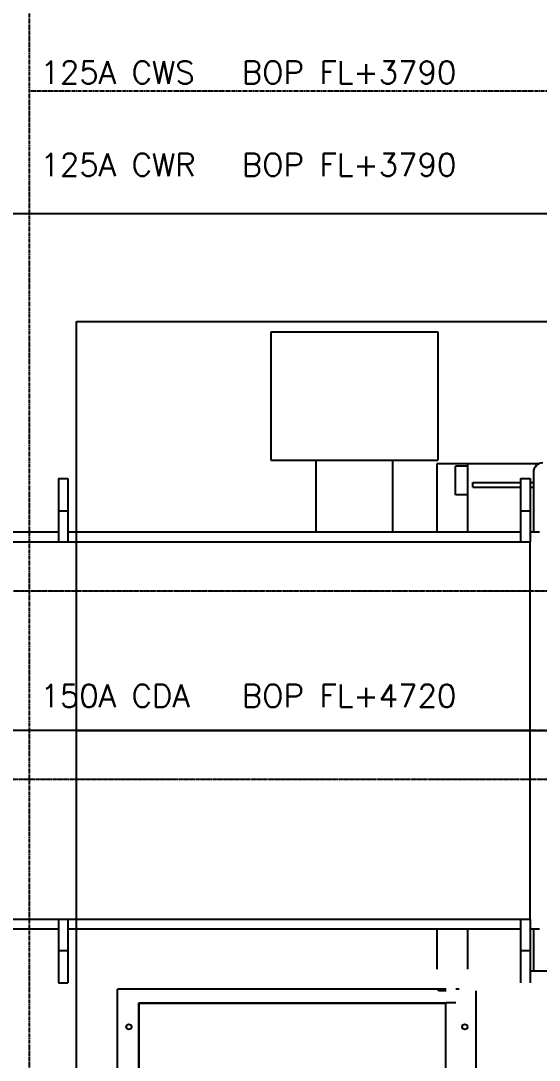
# Model space of a CAD drawing. Extents: x 0 to 160756, y 0 to 229247.
# Drawn here: x 63388 to 64761, y 96631 to 99386 of the extents above; entities that cross this region are included whole.
import ezdxf
from ezdxf.xclip import XClip

# ---------------------------------------------------------------- set-up
doc = ezdxf.new("R2010")
doc.units = 0
doc.header["$LTSCALE"] = 10
doc.header["$XCLIPFRAME"] = 2
for name, pattern in [('H12設備棟3F$0$DOTK1', [0.1, 0.05, -0.05]), ('H12設備棟3F$0$HIDDEN', [0.375, 0.25, -0.125]), ('H12設備棟3F$0$STYLE_18', [0.23669, 0.118345, -0.118345]), ('XCM7Q30CDA-200K$0$xCUP-L40-M03-HVAC-EQ$0$xCUP-L40-M03-HVAC-EQ$0$XCUP-L40-HVAC-EQ$0$CENTER', [2, 1.25, -0.25, 0.25, -0.25])]:
    doc.linetypes.add(name, pattern=pattern)
for name, color, linetype in [('H12設備棟3F$0$ARC-BEAM', 252, 'H12設備棟3F$0$HIDDEN'), ('H12設備棟3F$0$SETUBID', 252, 'H12設備棟3F$0$DOTK1'), ('H12設備棟3F$0$\uf4c9\ue50a', 252, 'Continuous'), ('XCM7P30CDA$0$U-CDA-TXT-01', 252, 'Continuous'), ('XCM7P30CDA-200K$0$U-CDA-TXT-01', 3, 'Continuous')]:
    doc.layers.add(name, color=color, linetype=linetype)
doc.layers.add('XCM7Q30CDA-200K$0$xCUP-L40-M03-HVAC-EQ$0$xCUP-L40-M03-HVAC-EQ$0$XCUP-L40-HVAC-EQ$0$XCUP-L40-HVAC-機房EQ$0$U-CDA-EQ', color=3, linetype='Continuous', lineweight=25)
doc.styles.add('XCM7P30CDA$0$aa-txt', font='simplex.shx', dxfattribs={"width": 0.8, "bigfont": 'chineset.shx'})
doc.styles.add('XCM7P30CDA-200K$0$aa-txt', font='simplex.shx', dxfattribs={"width": 0.8, "bigfont": 'chineset.shx'})

# ---------------------------------------------------------------- blocks, each defined once
blk = doc.blocks.new('H12設備棟3F')
at = {"layer": 'H12設備棟3F$0$ARC-BEAM'}
for p, q in [((63410.2, 103425.3), (63410.2, 95375.3)), ((63410.2, 99200.3), (67435.2, 99200.3)), ((61835.2, 97875.3), (67835.2, 97875.3)), ((67835.2, 97375.3), (61835.2, 97375.3))]:
    blk.add_line(p, q, dxfattribs=at)
at = {"layer": 'H12設備棟3F$0$SETUBID', "linetype": 'H12設備棟3F$0$STYLE_18', "lineweight": 5}
blk.add_lwpolyline([(61835.2, 97875.3), (67335.2, 97875.3), (67335.2, 97375.3), (61835.2, 97375.3)], close=True, dxfattribs=at)
at = {"layer": 'H12設備棟3F$0$\uf4c9\ue50a'}
blk.add_lwpolyline([(66535.2, 96375.3), (62635.2, 96375.3), (62635.2, 98875.3), (66535.2, 98875.3)], close=True, dxfattribs=at)
blk = doc.blocks.new('XCM7P30CDA-200K')
at = {"layer": 'XCM7P30CDA-200K$0$U-CDA-TXT-01', "style": 'XCM7P30CDA-200K$0$aa-txt'}
for s, p in [('125A CWS  ', (63439.5, 99219.1)), ('BOP FL+3790', (63972.9, 99219.1)), ('125A CWR  ', (63439.5, 98974.4)), ('BOP FL+3790', (63972.9, 98974.4)), ('150A CDA  ', (63439.5, 97567.1)), ('BOP FL+4720', (63972.9, 97567.1))]:
    blk.add_text(s, height=60, dxfattribs=at).set_placement(p)
blk = doc.blocks.new('XCM7Q30CDA-200K$0$xCUP-L40-M03-HVAC-EQ$0$xCUP-L40-M03-HVAC-EQ$0$XCUP-L40-HVAC-EQ$0$C700')
at = {"linetype": 'XCM7Q30CDA-200K$0$xCUP-L40-M03-HVAC-EQ$0$xCUP-L40-M03-HVAC-EQ$0$XCUP-L40-HVAC-EQ$0$CENTER'}
blk.add_line((0, -1797.6), (0, 2152.6), dxfattribs=at)
at = {"linetype": 'Continuous'}
for p, q in [((-525.5, 2003.4), (-525.5, 1627.6)), ((525.5, 1627.6), (525.5, 2003.4)), ((-500.2, 378.5), (-500.2, 1978)), ((0, 378.5), (0, 1978)), ((500.2, 1978), (500.2, 378.5)), ((-668.3, 1627.6), (-668.3, 1602.2)), ((-582.7, 1627.6), (-668.3, 1627.6)), ((-582.7, 1627.6), (-582.7, 1602.2)), ((-500.2, 1627.6), (-582.7, 1627.6)), ((668.3, 1627.6), (500.2, 1627.6)), ((582.7, 1627.6), (582.7, 1602.2)), ((668.3, 1627.6), (668.3, 1602.2)), ((-582.7, 1602.2), (-668.3, 1602.2)), ((-500.2, 1602.2), (-582.7, 1602.2)), ((-525.5, 1602.2), (-525.5, 403.9)), ((668.3, 1602.2), (500.2, 1602.2)), ((525.5, 403.9), (525.5, 1602.2)), ((-1094.8, 1470.7), (-685, 1470.7)), ((-685, 600.5), (-685, 1470.7)), ((-1044.2, 1414.1), (-721.8, 1414.1)), ((-1044, 1414.2), (-721.6, 1414.2)), ((-721.8, 1414.1), (-721.8, 601.7)), ((-721.6, 1414.2), (-721.6, 601.8)), ((717.1, 1064.9), (717.1, 622.4)), ((1056.4, 1064.9), (717.1, 1064.9)), ((1056.4, 1064.9), (1056.4, 622.4)), ((525.5, 945.2), (717.1, 945.2)), ((525.5, 742.1), (717.1, 742.1)), ((-689.7, 621.1), (-685, 621.1)), ((-689.7, 600.5), (-689.7, 621.1)), ((-525.5, 624.9), (-632.3, 624.9)), ((707.1, 624.9), (525.5, 624.9)), ((707.1, 355.3), (707.1, 624.9)), ((1056.4, 622.4), (717.1, 622.4)), ((-1044.2, 601.7), (-721.8, 601.7)), ((-1044, 601.8), (-721.6, 601.8)), ((-721, 575.1), (-721, 600.5)), ((-685, 566.1), (-685, 575.1)), ((624.6, 543.9), (624.6, 575.6)), ((624.6, 575.6), (700.7, 575.6)), ((700.7, 543.9), (700.7, 575.6)), ((-525.5, 543.9), (-632.3, 543.9)), ((707.1, 543.9), (525.5, 543.9)), ((645.1, 529.9), (645.1, 403.9)), ((645.1, 529.9), (657.1, 529.9)), ((657.1, 529.9), (657.1, 403.9)), ((-1094.8, 521.1), (-689.7, 521.1)), ((-582.7, 403.9), (-668.3, 403.9)), ((-500.2, 403.9), (-582.7, 403.9)), ((-582.7, 403.9), (-582.7, 378.5)), ((668.3, 403.9), (500.2, 403.9)), ((582.7, 403.9), (582.7, 378.5)), ((668.3, 403.9), (668.3, 378.5)), ((-582.7, 378.5), (-668.3, 378.5)), ((-637, 324.5), (-637, 378.5)), ((-525.5, 369.5), (-637, 369.5)), ((-500.2, 378.5), (-582.7, 378.5)), ((-525.5, 378.5), (-525.5, 353.1)), ((-500.2, 378.5), (500.2, 378.5)), ((668.3, 378.5), (500.2, 378.5)), ((525.5, 353.1), (525.5, 378.5)), ((684.6, 369.5), (525.5, 369.5)), ((645.1, 378.5), (645.1, 369.5)), ((657.1, 378.5), (657.1, 369.5))]:
    blk.add_line(p, q, dxfattribs=at)
for centre in [(-784.9, 1440.7), (-784.9, 551.1)]:
    blk.add_circle(centre, 7, dxfattribs=at)
blk.add_arc((684.6, 344.5), 25, 0, 90, dxfattribs=at)
blk = doc.blocks.new('XCM7Q30CDA-200K')
for p, q in [((63535.2, 98589), (67027.1, 98589)), ((63535.2, 97504.8), (67027.1, 97504.8))]:
    blk.add_line(p, q)
blk.add_lwpolyline([(63535.2, 98589), (67027.1, 98589), (67027.1, 96413.8), (63535.2, 96413.8)], close=True)
at = {"layer": 'XCM7Q30CDA-200K$0$xCUP-L40-M03-HVAC-EQ$0$xCUP-L40-M03-HVAC-EQ$0$XCUP-L40-HVAC-EQ$0$XCUP-L40-HVAC-機房EQ$0$U-CDA-EQ', "rotation": 90}
blk.add_blockref('XCM7Q30CDA-200K$0$xCUP-L40-M03-HVAC-EQ$0$xCUP-L40-M03-HVAC-EQ$0$XCUP-L40-HVAC-EQ$0$C700', (65114.8, 97504.8), dxfattribs=at)
blk = doc.blocks.new('XCM7P30CDA')
at = {"layer": 'XCM7P30CDA$0$U-CDA-TXT-01', "style": 'XCM7P30CDA$0$aa-txt'}
for s, p in [('125A CWS  ', (63439.5, 99219.1)), ('BOP FL+3790', (63972.9, 99219.1)), ('125A CWR  ', (63439.5, 98974.4)), ('BOP FL+3790', (63972.9, 98974.4)), ('150A CDA  ', (63439.5, 97567.1)), ('BOP FL+4720', (63972.9, 97567.1))]:
    blk.add_text(s, height=60, dxfattribs=at).set_placement(p)

msp = doc.modelspace()

# ---------------------------------------------------------------- block references
for name in ['XCM7P30CDA', 'XCM7P30CDA-200K', 'XCM7Q30CDA-200K']:
    msp.add_blockref(name, (0, 0))
ref = msp.add_blockref('H12設備棟3F', (0, 0))
XClip(ref).set_block_clipping_path([(52480.8428845762, 60066.8604644329), (84559.6547477046, 105824.4625800119)])

doc.saveas('drawing.dxf')
